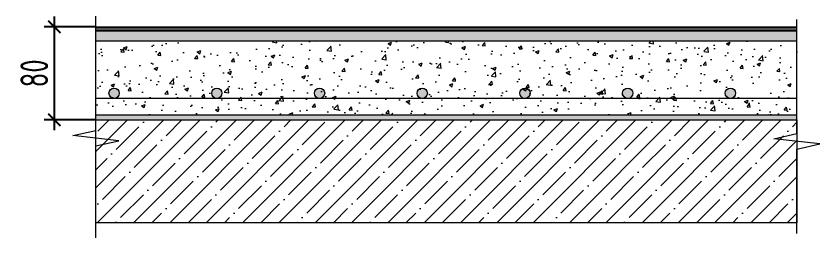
# Model space of a CAD drawing. Header units: millimetres. Extents: x -477321 to 558829, y -132142 to 283081.
# Drawn here: x -471103 to -463276, y 67529 to 69686 of the extents above; entities that cross this region are included whole.
import ezdxf

# ---------------------------------------------------------------- set-up
doc = ezdxf.new("R2010")
doc.units = ezdxf.units.MM
for name, color, linetype in [('АР_Керамогранит', 7, 'Continuous'), ('АР_Перегородки кирпич штрих', 7, 'Continuous'), ('АР_Плита', 220, 'Continuous')]:
    doc.layers.add(name, color=color, linetype=linetype)
doc.layers.add('АР_Тонкие', color=250, linetype='Continuous', lineweight=0)
doc.layers.add('АР_Штриховка', color=252, linetype='Continuous', lineweight=0)
doc.styles.add('ISOCPEUR', font='isocpeur.ttf', dxfattribs={"width": 0.7})
doc.dimstyles.new('R_100', dxfattribs={"dimtxt": 270, "dimasz": 120, "dimexe": 100, "dimexo": 0, "dimgap": 60, "dimtad": 1, "dimdec": 0, "dimrnd": 5, "dimzin": 0, "dimdsep": 46, "dimtxsty": 'ISOCPEUR', "dimblk": 'ARCHTICK', "dimcen": 0, "dimdle": 100, "dimclrd": 256, "dimclre": 256, "dimclrt": 256, "dimadec": 0, "dimazin": 0, "dimtfac": 2, "dimtdec": 0, "dimtofl": 0, "dimtmove": 1, "dimatfit": 3, "dimfxl": 1, "dimtvp": 3, "dimtolj": 1, "dimtzin": 0, "dimarcsym": 0})

# ---------------------------------------------------------------- blocks, each defined once
blk = doc.blocks.new('*U35')
at = {"color": 8}
blk.add_lwpolyline([(0, -6.699), (0, 1.502), (2.25, 2.002), (-2.25, 2.502), (0, 3.002), (0, 14.093)], dxfattribs=at)
blk = doc.blocks.new('*U36')
at = {"color": 8}
blk.add_lwpolyline([(0, -6.506), (0, 2.443), (2.25, 2.943), (-2.25, 3.443), (0, 3.943), (0, 15.068)], dxfattribs=at)
blk = doc.blocks.new('Арматура_D-10')
at = {"layer": 'АР_Перегородки кирпич штрих', "transparency": 33554687}
h = blk.add_hatch(color=256, dxfattribs=at)
h.set_gradient(color2=(0, 0, 0), tint=1, name='SPHERICAL')
h.paths.add_polyline_path([(-59078.57, 235102.41, 1), (-59088.57, 235102.41, 1)])
at = {"layer": 'АР_Тонкие'}
blk.add_circle((-59083.57, 235102.41), 5, dxfattribs=at)
blk = doc.blocks.new('_ArchTick')
at = {"color": 0, "linetype": 'ByBlock', "const_width": 0.15}
blk.add_lwpolyline([(-0.5, -0.5), (0.5, 0.5)], dxfattribs=at)
blk = doc.blocks.new('*D72')
at = {"layer": 'Defpoints', "color": 0, "transparency": 16777216}
for p in [(-470326.7, 69582.3), (-470730.7, 68676.7), (-470326.7, 68676.7)]:
    blk.add_point(p, dxfattribs=at)
at = {"layer": 'АР_Керамогранит', "lineweight": -2, "transparency": 16777216}
for p, q in [((-470730.7, 69682.3), (-470730.7, 68576.7)), ((-470326.7, 69582.3), (-470830.7, 69582.3)), ((-470326.7, 68676.7), (-470830.7, 68676.7))]:
    blk.add_line(p, q, dxfattribs=at)
at = {"layer": 'АР_Керамогранит', "lineweight": -2, "transparency": 16777216, "xscale": 120, "yscale": 120, "zscale": 120}
for p, rotation in [((-470730.7, 69582.3), 90), ((-470730.7, 68676.7), 270)]:
    blk.add_blockref('_ArchTick', p, dxfattribs=dict(at, rotation=rotation))
at = {"layer": 'АР_Керамогранит', "lineweight": 15, "transparency": 16777216, "insert": (-470925.7, 69129.5), "char_height": 270, "attachment_point": 5, "rotation": 90, "style": 'ISOCPEUR'}
blk.add_mtext('\\A1;80', dxfattribs=at)

msp = doc.modelspace()

# ---------------------------------------------------------------- hatches: boundary and pattern name
at = {"layer": 'АР_Перегородки кирпич штрих', "transparency": 33554559}
h = msp.add_hatch(dxfattribs=at)
h.set_pattern_fill('AR-CONC', color=256, scale=0.5, style=0)
h.set_pattern_definition([(50, (128331.515, -1601131.94), (91.0923345, -7.9695428), [9.525, -104.775]), (355, (128331.515, -1601131.94), (-17.6217107, 95.5284226), [7.62, -83.820292]), (100.4514447, (128339.11, -1601132.605), (73.4706235, 87.558876), [8.0950044, -89.0451223]), (46.1842, (128331.51, -1601106.54), (135.5395204, -21.021164), [14.2875, -157.1625]), (96.635558, (128342.81, -1601108.29), (118.702067, 123.713062), [12.142512, -133.567804]), (351.184151, (128331.51, -1601106.54), (118.702067, 123.713062), [11.429984, -125.729866]), (21, (128344.215, -1601112.89), (75.8071956, -51.132599), [9.525, -104.775]), (326, (128344.215, -1601112.89), (30.901014, 92.093983), [7.62, -83.82]), (71.451445, (128350.53, -1601117.15), (106.7082096, 40.9613844), [8.0950044, -89.044969]), (37.5, (128331.515, -1601131.94), (1.5443016, 42.27751944), [0, -82.804, 0, -85.09, 0, -84.1375]), (7.5, (128331.515, -1601131.94), (33.4098313, 50.0902874), [0, -48.514, 0, -80.899, 0, -32.0675]), (327.5, (128303.194, -1601131.94), (67.7952976, -2.864372), [0, -31.75, 0, -99.06, 0, -131.445]), (317.5, (128290.494, -1601131.94), (74.0645907, 12.7132455), [0, -41.275, 0, -65.786, 0, -93.345])])
h.paths.add_polyline_path([(-463501.3, 69446.7), (-463501.3, 69546.7), (-470326.7, 69546.7), (-470326.7, 69446.7)])
at = {"layer": 'АР_Перегородки кирпич штрих', "transparency": 33554687}
msp.add_hatch(color=256, dxfattribs=at).paths.add_polyline_path([(-470326.7, 68726.7), (-470326.7, 68676.7), (-463501.3, 68676.7), (-463501.3, 68726.7)])
at = {"layer": 'АР_Штриховка', "ltscale": 100, "true_color": 0x000000}
h = msp.add_hatch(dxfattribs=at)
h.set_pattern_fill('AR-CONC', color=18, scale=50, style=0)
h.set_pattern_definition([(50, (-5148656.87, 801323.3), (358.630091, -31.376067), [37.5, -412.5]), (355, (-5148656.87, 801323.3), (-69.375667, 376.096067), [30, -330]), (100.4514445, (-5148627, 801320.68), (289.254423, 344.719995), [31.870096, -350.571056]), (46.1842, (-5148656.87, 801423.3), (533.620665, -82.75964), [56.25, -618.75]), (96.635635, (-5148612.4, 801416.4), (467.33097, 487.0593), [47.80517, -525.85688]), (351.184164, (-5148656.9, 801423.3), (467.33097, 487.0593), [45, -495]), (21, (-5148606.87, 801398.3), (298.453526, -201.309445), [37.5, -412.5]), (326, (-5148606.87, 801398.3), (121.657666, 362.575023), [30, -330]), (71.451445, (-5148582, 801381.5), (420.111188, 161.265576), [31.870095, -350.571056]), (37.5, (-5148656.87, 801323.29), (6.0799277, 166.446927), [0, -326, 0, -335, 0, -331.25]), (7.5, (-5148656.87, 801323.29), (131.534769, 197.205856), [0, -191, 0, -318.5, 0, -126.25]), (327.5, (-5148768.37, 801323.29), (266.911218, -11.277436), [0, -125, 0, -390, 0, -517.5]), (317.5, (-5148818.37, 801323.3), (291.593085, 50.052491), [0, -162.5, 0, -259, 0, -367.5])])
h.paths.add_polyline_path([(-463501.3, 69446.7), (-470326.7, 69446.7), (-470326.7, 68726.7), (-463501.3, 68726.7)])
h = msp.add_hatch(dxfattribs=at)
h.set_pattern_fill('ANSI35', color=18, scale=1000, style=0)
h.set_pattern_definition([(45, (-5148656.87, 801173.3), (-176.776695, 176.776695), []), (45, (-5148480.1, 801173.3), (-176.776695, 176.776695), [312.5, -62.5, 0, -62.5])])
h.paths.add_polyline_path([(-463501.3, 68676.7), (-470326.7, 68676.7), (-470326.7, 67676.7), (-463501.3, 67676.7)])

# ---------------------------------------------------------------- linework, layer by layer
at = {"layer": 'АР_Плита', "color": 18, "lineweight": 5, "ltscale": 100, "true_color": 0x000000}
msp.add_lwpolyline([(-470326.7, 68676.7), (-463501.3, 68676.7), (-463501.3, 67676.7), (-470326.7, 67676.7)], close=True, dxfattribs=at)
at = {"layer": 'АР_Тонкие', "lineweight": 30}
for p, q in [((-470326.7, 69576.7), (-463501.3, 69576.7)), ((-470326.7, 69546.7), (-463501.3, 69546.7))]:
    msp.add_line(p, q, dxfattribs=at)
at = {"layer": 'АР_Тонкие'}
for points in [[(-470326.7, 69446.7), (-463501.3, 69446.7)], [(-463501.3, 68885.7), (-470326.7, 68885.7)], [(-470326.7, 68726.7), (-470326.7, 68726.7), (-463501.3, 68726.7)]]:
    msp.add_lwpolyline(points, dxfattribs=at)

# ---------------------------------------------------------------- block references
for name, p, xscale, yscale, zscale in [('*U36', (-470326.7, 68179.6), 100, 100, 100), ('*U35', (-463501.3, 68243.1), 100, 100, 100), ('Арматура_D-10', (120687.6, -2282088.3), 10, 10, 10), ('Арматура_D-10', (121687.6, -2282088.3), 10, 10, 10), ('Арматура_D-10', (122687.6, -2282088.3), 10, 10, 10), ('Арматура_D-10', (123687.6, -2282088.3), 10, 10, 10), ('Арматура_D-10', (124687.6, -2282088.3), 10, 10, 10), ('Арматура_D-10', (125687.6, -2282088.3), 10, 10, 10), ('Арматура_D-10', (126687.6, -2282088.3), 10, 10, 10)]:
    msp.add_blockref(name, p, dxfattribs=dict(at, xscale=xscale, yscale=yscale, zscale=zscale))

# ---------------------------------------------------------------- dimensions: what is measured, and where the dimension line sits
at = {"layer": 'АР_Керамогранит', "color": 18, "lineweight": 15, "true_color": 0x000000}
dim = msp.add_linear_dim(base=(-470730.7, 68676.7), p1=(-470326.7, 69582.3), p2=(-470326.7, 68676.7), angle=90, text='80', dimstyle='R_100', override={"dimpost": '\\X'}, dxfattribs=at)
dim.commit()
dim.dimension.update_dxf_attribs({"geometry": '*D72', "text_midpoint": (-470925.7, 69129.5)})

doc.saveas('drawing.dxf')
